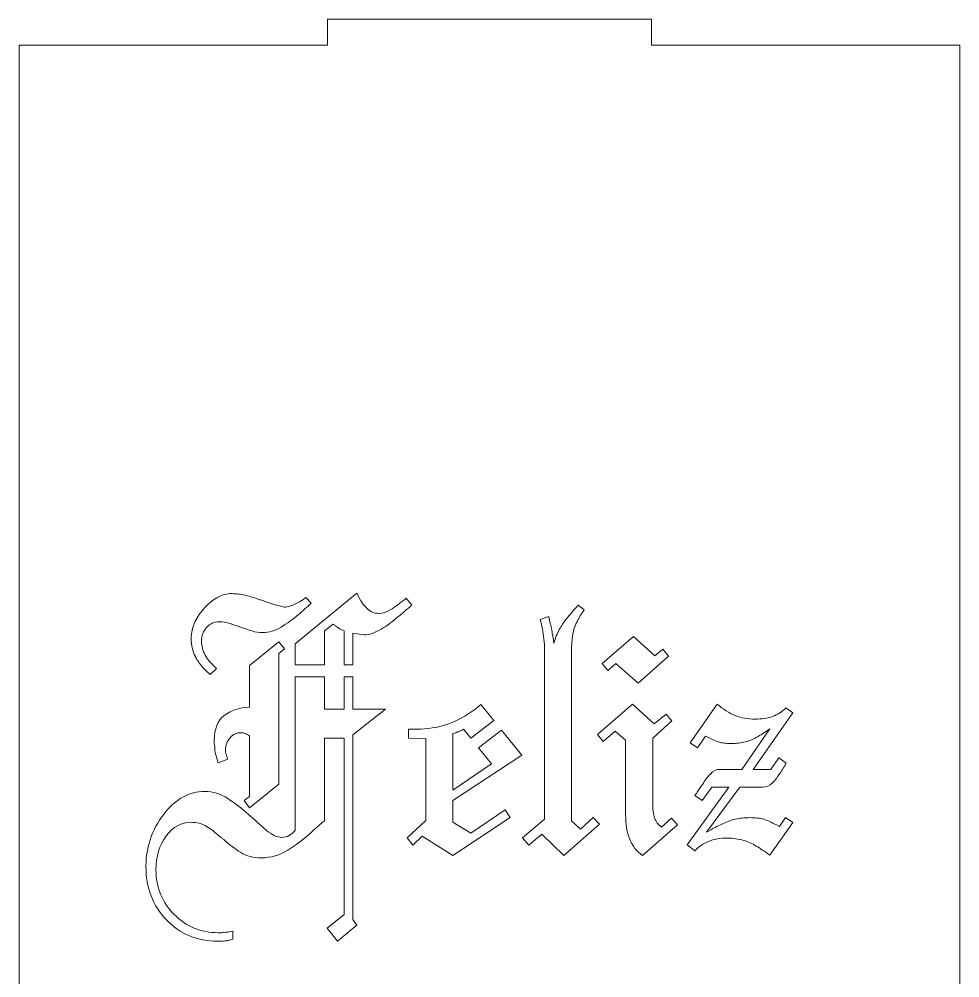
# Model space of a CAD drawing. Header units: centimetres. Extents: x -198 to 198, y -41 to 41.
# Drawn here: x 175.71 to 186.51, y 9.36 to 20.36 of the extents above; entities that cross this region are included whole.
import ezdxf

# ---------------------------------------------------------------- set-up
doc = ezdxf.new("R2010")
doc.units = ezdxf.units.CM
doc.header["$MEASUREMENT"] = 0
doc.layers.add('Camada 1', color=7, linetype='Continuous')

msp = doc.modelspace()

# ---------------------------------------------------------------- linework, layer by layer
at = {"layer": 'Camada 1', "color": 250, "lineweight": 9}
for points, knots in [([(175.71238, 20.0589), (175.71238, 20.0589), (175.71238, -1.34106), (175.71238, -1.34106), (175.71238, -1.34106), (175.71238, -1.34106), (179.25166, -1.34106), (179.25166, -1.34106), (179.25166, -1.34106), (179.25166, -1.34106), (179.25166, -1.64106), (179.25166, -1.64106), (179.25166, -1.64106), (179.25166, -1.64106), (182.96594, -1.64106), (182.96594, -1.64106), (182.96594, -1.64106), (182.96594, -1.64106), (182.96594, -1.34106), (182.96594, -1.34106), (182.96594, -1.34106), (182.96594, -1.34106), (186.50522, -1.34106), (186.50522, -1.34106), (186.50522, -1.34106), (186.50522, -1.34106), (186.50522, 20.0589), (186.50522, 20.0589), (186.50522, 20.0589), (186.50522, 20.0589), (182.96594, 20.0589), (182.96594, 20.0589), (182.96594, 20.0589), (182.96594, 20.0589), (182.96594, 20.3589), (182.96594, 20.3589), (182.96594, 20.3589), (182.96594, 20.3589), (179.25166, 20.3589), (179.25166, 20.3589), (179.25166, 20.3589), (179.25166, 20.3589), (179.25166, 20.0589), (179.25166, 20.0589), (179.25166, 20.0589), (179.25166, 20.0589), (175.71238, 20.0589), (175.71238, 20.0589)], [0, 0, 0, 0, 0.07692308, 0.07692308, 0.07692308, 0.07692308, 0.15384615, 0.15384615, 0.15384615, 0.15384615, 0.23076923, 0.23076923, 0.23076923, 0.23076923, 0.30769231, 0.30769231, 0.30769231, 0.30769231, 0.38461538, 0.38461538, 0.38461538, 0.38461538, 0.46153846, 0.46153846, 0.46153846, 0.46153846, 0.53846154, 0.53846154, 0.53846154, 0.53846154, 0.61538462, 0.61538462, 0.61538462, 0.61538462, 0.69230769, 0.69230769, 0.69230769, 0.69230769, 0.76923077, 0.76923077, 0.76923077, 0.76923077, 0.84615385, 0.84615385, 0.84615385, 0.84615385, 1, 1, 1, 1]), ([(177.90256, 12.841), (177.86415, 12.87349), (177.83092, 12.90674), (177.80284, 12.94072), (177.80284, 12.94072), (177.77478, 12.97467), (177.75188, 13.0094), (177.73416, 13.04485), (177.73416, 13.04485), (177.71643, 13.07736), (177.70388, 13.1106), (177.6965, 13.14458), (177.6965, 13.14458), (177.68911, 13.17853), (177.68541, 13.21324), (177.68541, 13.2487), (177.68541, 13.2487), (177.68541, 13.25462), (177.68541, 13.26052), (177.68541, 13.26642), (177.68541, 13.26642), (177.68541, 13.27234), (177.68541, 13.27824), (177.68541, 13.28415), (177.68541, 13.28415), (177.69724, 13.39938), (177.74819, 13.50647), (177.83831, 13.60544), (177.83831, 13.60544), (177.92842, 13.70441), (178.02516, 13.75833), (178.12856, 13.7672), (178.12856, 13.7672), (178.13448, 13.7672), (178.13964, 13.7672), (178.14408, 13.7672), (178.14408, 13.7672), (178.1485, 13.7672), (178.1522, 13.7672), (178.15515, 13.7672), (178.15515, 13.7672), (178.20538, 13.7672), (178.25708, 13.76055), (178.31025, 13.74726), (178.31025, 13.74726), (178.36344, 13.73397), (178.41809, 13.71696), (178.47423, 13.69629), (178.47423, 13.69629), (178.48013, 13.69629), (178.48679, 13.69481), (178.49416, 13.69187), (178.49416, 13.69187), (178.50156, 13.68891), (178.50968, 13.68594), (178.51853, 13.68301), (178.51853, 13.68301), (178.55695, 13.66822), (178.5961, 13.65493), (178.63598, 13.6431), (178.63598, 13.6431), (178.67586, 13.6313), (178.71501, 13.62095), (178.75343, 13.61209), (178.75343, 13.61209), (178.77409, 13.61209), (178.7992, 13.61726), (178.82875, 13.6276), (178.82875, 13.6276), (178.8583, 13.63795), (178.88931, 13.65196), (178.92182, 13.66969), (178.92182, 13.66969), (178.93363, 13.67561), (178.94692, 13.68373), (178.96171, 13.69409), (178.96171, 13.69409), (178.97646, 13.70441), (178.98976, 13.71402), (179.00158, 13.72288), (179.00158, 13.72288), (179.00158, 13.72288), (179.06362, 13.6564), (179.06362, 13.6564), (179.06362, 13.6564), (179.03999, 13.63573), (179.01563, 13.6143), (178.99051, 13.59215), (178.99051, 13.59215), (178.96539, 13.56999), (178.93955, 13.54709), (178.91297, 13.52347), (178.91297, 13.52347), (178.85091, 13.47323), (178.78592, 13.42671), (178.71795, 13.38386), (178.71795, 13.38386), (178.65002, 13.34103), (178.58059, 13.31962), (178.50968, 13.31962), (178.50968, 13.31962), (178.46536, 13.31962), (178.42252, 13.32626), (178.38117, 13.33956), (178.38117, 13.33956), (178.3398, 13.35285), (178.29845, 13.36686), (178.25708, 13.38166), (178.25708, 13.38166), (178.21572, 13.39641), (178.17436, 13.41046), (178.133, 13.42375), (178.133, 13.42375), (178.09164, 13.43704), (178.04881, 13.44369), (178.0045, 13.44369), (178.0045, 13.44369), (177.94836, 13.44369), (177.90109, 13.42228), (177.86267, 13.37943), (177.86267, 13.37943), (177.82427, 13.3366), (177.80508, 13.28564), (177.80508, 13.22654), (177.80508, 13.22654), (177.80508, 13.16744), (177.8191, 13.11207), (177.84718, 13.06035), (177.84718, 13.06035), (177.87522, 13.00865), (177.91882, 12.9577), (177.97789, 12.90747), (177.97789, 12.90747), (177.97789, 12.90747), (177.90256, 12.841), (177.90256, 12.841)], [0, 0, 0, 0, 0.02857143, 0.02857143, 0.02857143, 0.02857143, 0.05714286, 0.05714286, 0.05714286, 0.05714286, 0.08571429, 0.08571429, 0.08571429, 0.08571429, 0.11428571, 0.11428571, 0.11428571, 0.11428571, 0.14285714, 0.14285714, 0.14285714, 0.14285714, 0.17142857, 0.17142857, 0.17142857, 0.17142857, 0.2, 0.2, 0.2, 0.2, 0.22857143, 0.22857143, 0.22857143, 0.22857143, 0.25714286, 0.25714286, 0.25714286, 0.25714286, 0.28571429, 0.28571429, 0.28571429, 0.28571429, 0.31428571, 0.31428571, 0.31428571, 0.31428571, 0.34285714, 0.34285714, 0.34285714, 0.34285714, 0.37142857, 0.37142857, 0.37142857, 0.37142857, 0.4, 0.4, 0.4, 0.4, 0.42857143, 0.42857143, 0.42857143, 0.42857143, 0.45714286, 0.45714286, 0.45714286, 0.45714286, 0.48571429, 0.48571429, 0.48571429, 0.48571429, 0.51428571, 0.51428571, 0.51428571, 0.51428571, 0.54285714, 0.54285714, 0.54285714, 0.54285714, 0.57142857, 0.57142857, 0.57142857, 0.57142857, 0.6, 0.6, 0.6, 0.6, 0.62857143, 0.62857143, 0.62857143, 0.62857143, 0.65714286, 0.65714286, 0.65714286, 0.65714286, 0.68571429, 0.68571429, 0.68571429, 0.68571429, 0.71428571, 0.71428571, 0.71428571, 0.71428571, 0.74285714, 0.74285714, 0.74285714, 0.74285714, 0.77142857, 0.77142857, 0.77142857, 0.77142857, 0.8, 0.8, 0.8, 0.8, 0.82857143, 0.82857143, 0.82857143, 0.82857143, 0.85714286, 0.85714286, 0.85714286, 0.85714286, 0.88571429, 0.88571429, 0.88571429, 0.88571429, 0.91428571, 0.91428571, 0.91428571, 0.91428571, 0.94285714, 0.94285714, 0.94285714, 0.94285714, 1, 1, 1, 1]), ([(178.87749, 12.95092), (178.87749, 12.95092), (178.87749, 13.1911), (178.87749, 13.1911), (178.87749, 13.1911), (178.87749, 13.1911), (179.58655, 13.77163), (179.58655, 13.77163), (179.58655, 13.77163), (179.60723, 13.72732), (179.62717, 13.69112), (179.64637, 13.66305), (179.64637, 13.66305), (179.66558, 13.63499), (179.68405, 13.61355), (179.70178, 13.59879), (179.70178, 13.59879), (179.72246, 13.5781), (179.74387, 13.56334), (179.76602, 13.55448), (179.76602, 13.55448), (179.78818, 13.54562), (179.81255, 13.5412), (179.83916, 13.5412), (179.83916, 13.5412), (179.88347, 13.5412), (179.92481, 13.55299), (179.96323, 13.57664), (179.96323, 13.57664), (180.00163, 13.60027), (180.03858, 13.62537), (180.07402, 13.65196), (180.07402, 13.65196), (180.08878, 13.66379), (180.10283, 13.67487), (180.11612, 13.68522), (180.11612, 13.68522), (180.12942, 13.69554), (180.14195, 13.70516), (180.15377, 13.71402), (180.15377, 13.71402), (180.15377, 13.71402), (180.21584, 13.63424), (180.21584, 13.63424), (180.21584, 13.63424), (180.1922, 13.61355), (180.16561, 13.59067), (180.13605, 13.56557), (180.13605, 13.56557), (180.10651, 13.54045), (180.07549, 13.51461), (180.04301, 13.488), (180.04301, 13.488), (180.0164, 13.46437), (179.9876, 13.44147), (179.95658, 13.41931), (179.95658, 13.41931), (179.92556, 13.39716), (179.89527, 13.37722), (179.86574, 13.35949), (179.86574, 13.35949), (179.83027, 13.33881), (179.79632, 13.32256), (179.76381, 13.31075), (179.76381, 13.31075), (179.73132, 13.29893), (179.69882, 13.29301), (179.66633, 13.29301), (179.66633, 13.29301), (179.66633, 13.29301), (179.54224, 13.31519), (179.54224, 13.31519), (179.54224, 13.31519), (179.54224, 13.31519), (179.54224, 12.95092), (179.54224, 12.95092), (179.54224, 12.95092), (179.54224, 12.95092), (179.4403, 12.95092), (179.4403, 12.95092), (179.4403, 12.95092), (179.4403, 12.95092), (179.4403, 13.34177), (179.4403, 13.34177), (179.4403, 13.34177), (179.4285, 13.34471), (179.41814, 13.34842), (179.40929, 13.35285), (179.40929, 13.35285), (179.40042, 13.35728), (179.39156, 13.36244), (179.3827, 13.36836), (179.3827, 13.36836), (179.37973, 13.37131), (179.37752, 13.37354), (179.37605, 13.37501), (179.37605, 13.37501), (179.37459, 13.37648), (179.37236, 13.37722), (179.36941, 13.37722), (179.36941, 13.37722), (179.36054, 13.38313), (179.35242, 13.38904), (179.34503, 13.39494), (179.34503, 13.39494), (179.33764, 13.40085), (179.32803, 13.40824), (179.31623, 13.41711), (179.31623, 13.41711), (179.31623, 13.41711), (179.21429, 13.34177), (179.21429, 13.34177), (179.21429, 13.34177), (179.21429, 13.34177), (179.21429, 12.95092), (179.21429, 12.95092), (179.21429, 12.95092), (179.21429, 12.95092), (178.87749, 12.95092), (178.87749, 12.95092)], [0, 0, 0, 0, 0.03225806, 0.03225806, 0.03225806, 0.03225806, 0.06451613, 0.06451613, 0.06451613, 0.06451613, 0.09677419, 0.09677419, 0.09677419, 0.09677419, 0.12903226, 0.12903226, 0.12903226, 0.12903226, 0.16129032, 0.16129032, 0.16129032, 0.16129032, 0.19354839, 0.19354839, 0.19354839, 0.19354839, 0.22580645, 0.22580645, 0.22580645, 0.22580645, 0.25806452, 0.25806452, 0.25806452, 0.25806452, 0.29032258, 0.29032258, 0.29032258, 0.29032258, 0.32258065, 0.32258065, 0.32258065, 0.32258065, 0.35483871, 0.35483871, 0.35483871, 0.35483871, 0.38709677, 0.38709677, 0.38709677, 0.38709677, 0.41935484, 0.41935484, 0.41935484, 0.41935484, 0.4516129, 0.4516129, 0.4516129, 0.4516129, 0.48387097, 0.48387097, 0.48387097, 0.48387097, 0.51612903, 0.51612903, 0.51612903, 0.51612903, 0.5483871, 0.5483871, 0.5483871, 0.5483871, 0.58064516, 0.58064516, 0.58064516, 0.58064516, 0.61290323, 0.61290323, 0.61290323, 0.61290323, 0.64516129, 0.64516129, 0.64516129, 0.64516129, 0.67741935, 0.67741935, 0.67741935, 0.67741935, 0.70967742, 0.70967742, 0.70967742, 0.70967742, 0.74193548, 0.74193548, 0.74193548, 0.74193548, 0.77419355, 0.77419355, 0.77419355, 0.77419355, 0.80645161, 0.80645161, 0.80645161, 0.80645161, 0.83870968, 0.83870968, 0.83870968, 0.83870968, 0.87096774, 0.87096774, 0.87096774, 0.87096774, 0.90322581, 0.90322581, 0.90322581, 0.90322581, 0.93548387, 0.93548387, 0.93548387, 0.93548387, 1, 1, 1, 1]), ([(181.55859, 10.88225), (181.55859, 10.88225), (181.48767, 10.96647), (181.48767, 10.96647), (181.48767, 10.96647), (181.48767, 10.96647), (181.74029, 11.17918), (181.74029, 11.17918), (181.74029, 11.17918), (181.74029, 11.17918), (181.74029, 13.14235), (181.74029, 13.14235), (181.74029, 13.14235), (181.74029, 13.15712), (181.73954, 13.17409), (181.73807, 13.19331), (181.73807, 13.19331), (181.73659, 13.2125), (181.73436, 13.23097), (181.73142, 13.2487), (181.73142, 13.2487), (181.72847, 13.28711), (181.72328, 13.32477), (181.71591, 13.36171), (181.71591, 13.36171), (181.70852, 13.39863), (181.70038, 13.43483), (181.69152, 13.47028), (181.69152, 13.47028), (181.69152, 13.47028), (181.78903, 13.50575), (181.78903, 13.50575), (181.78903, 13.50575), (181.79493, 13.47323), (181.80086, 13.44665), (181.80676, 13.42596), (181.80676, 13.42596), (181.81265, 13.40527), (181.81708, 13.38461), (181.82004, 13.36393), (181.82004, 13.36393), (181.823, 13.35507), (181.82523, 13.34471), (181.82669, 13.33291), (181.82669, 13.33291), (181.82816, 13.32109), (181.83037, 13.30926), (181.83334, 13.29744), (181.83334, 13.29744), (181.8363, 13.28268), (181.83851, 13.26792), (181.83998, 13.25313), (181.83998, 13.25313), (181.84147, 13.23836), (181.84369, 13.22064), (181.84663, 13.19996), (181.84663, 13.19996), (181.85549, 13.22951), (181.8651, 13.25684), (181.87543, 13.28193), (181.87543, 13.28193), (181.88579, 13.30704), (181.89686, 13.33142), (181.90868, 13.35507), (181.90868, 13.35507), (181.93231, 13.39641), (181.96112, 13.43853), (181.99509, 13.48135), (181.99509, 13.48135), (182.02907, 13.52419), (182.07264, 13.57518), (182.12583, 13.63424), (182.12583, 13.63424), (182.12583, 13.63424), (182.19673, 13.58107), (182.19673, 13.58107), (182.19673, 13.58107), (182.17901, 13.55745), (182.16349, 13.53527), (182.1502, 13.51461), (182.1502, 13.51461), (182.13691, 13.49392), (182.12583, 13.47323), (182.11697, 13.45255), (182.11697, 13.45255), (182.09038, 13.40527), (182.07264, 13.35507), (182.06377, 13.30187), (182.06377, 13.30187), (182.05491, 13.2487), (182.05047, 13.18224), (182.05047, 13.10245), (182.05047, 13.10245), (182.05047, 13.10245), (182.05047, 11.16146), (182.05047, 11.16146), (182.05047, 11.16146), (182.05047, 11.16146), (182.15242, 11.06395), (182.15242, 11.06395), (182.15242, 11.06395), (182.15242, 11.06395), (182.29866, 11.1969), (182.29866, 11.1969), (182.29866, 11.1969), (182.29866, 11.1969), (182.36956, 11.12157), (182.36956, 11.12157), (182.36956, 11.12157), (182.36956, 11.12157), (181.96185, 10.76261), (181.96185, 10.76261), (181.96185, 10.76261), (181.96185, 10.76261), (181.70925, 11.00634), (181.70925, 11.00634), (181.70925, 11.00634), (181.70925, 11.00634), (181.55859, 10.88225), (181.55859, 10.88225)], [0, 0, 0, 0, 0.03225806, 0.03225806, 0.03225806, 0.03225806, 0.06451613, 0.06451613, 0.06451613, 0.06451613, 0.09677419, 0.09677419, 0.09677419, 0.09677419, 0.12903226, 0.12903226, 0.12903226, 0.12903226, 0.16129032, 0.16129032, 0.16129032, 0.16129032, 0.19354839, 0.19354839, 0.19354839, 0.19354839, 0.22580645, 0.22580645, 0.22580645, 0.22580645, 0.25806452, 0.25806452, 0.25806452, 0.25806452, 0.29032258, 0.29032258, 0.29032258, 0.29032258, 0.32258065, 0.32258065, 0.32258065, 0.32258065, 0.35483871, 0.35483871, 0.35483871, 0.35483871, 0.38709677, 0.38709677, 0.38709677, 0.38709677, 0.41935484, 0.41935484, 0.41935484, 0.41935484, 0.4516129, 0.4516129, 0.4516129, 0.4516129, 0.48387097, 0.48387097, 0.48387097, 0.48387097, 0.51612903, 0.51612903, 0.51612903, 0.51612903, 0.5483871, 0.5483871, 0.5483871, 0.5483871, 0.58064516, 0.58064516, 0.58064516, 0.58064516, 0.61290323, 0.61290323, 0.61290323, 0.61290323, 0.64516129, 0.64516129, 0.64516129, 0.64516129, 0.67741935, 0.67741935, 0.67741935, 0.67741935, 0.70967742, 0.70967742, 0.70967742, 0.70967742, 0.74193548, 0.74193548, 0.74193548, 0.74193548, 0.77419355, 0.77419355, 0.77419355, 0.77419355, 0.80645161, 0.80645161, 0.80645161, 0.80645161, 0.83870968, 0.83870968, 0.83870968, 0.83870968, 0.87096774, 0.87096774, 0.87096774, 0.87096774, 0.90322581, 0.90322581, 0.90322581, 0.90322581, 0.93548387, 0.93548387, 0.93548387, 0.93548387, 1, 1, 1, 1]), ([(178.29252, 11.39189), (178.29252, 11.39189), (178.35457, 11.44063), (178.35457, 11.44063), (178.35457, 11.44063), (178.35457, 11.44063), (178.35457, 12.13639), (178.35457, 12.13639), (178.35457, 12.13639), (178.3457, 12.1423), (178.33759, 12.14746), (178.3302, 12.1519), (178.3302, 12.1519), (178.32283, 12.15633), (178.31469, 12.16003), (178.30582, 12.16298), (178.30582, 12.16298), (178.29697, 12.16593), (178.28885, 12.16815), (178.28145, 12.16963), (178.28145, 12.16963), (178.27406, 12.17111), (178.26594, 12.17183), (178.25708, 12.17183), (178.25708, 12.17183), (178.20981, 12.17183), (178.16844, 12.15264), (178.133, 12.11423), (178.133, 12.11423), (178.09755, 12.07582), (178.07982, 12.02855), (178.07982, 11.97241), (178.07982, 11.97241), (178.07982, 11.96651), (178.07982, 11.96062), (178.07982, 11.95469), (178.07982, 11.95469), (178.07982, 11.94879), (178.08128, 11.94287), (178.08426, 11.93697), (178.08426, 11.93697), (178.08426, 11.92811), (178.08646, 11.91777), (178.0909, 11.90595), (178.0909, 11.90595), (178.09533, 11.89412), (178.10051, 11.88084), (178.1064, 11.86607), (178.1064, 11.86607), (178.1064, 11.86607), (177.99564, 11.82618), (177.99564, 11.82618), (177.99564, 11.82618), (177.98381, 11.86458), (177.97419, 11.89857), (177.96681, 11.92811), (177.96681, 11.92811), (177.95944, 11.95764), (177.95573, 11.98571), (177.95573, 12.01229), (177.95573, 12.01229), (177.9528, 12.02412), (177.9513, 12.03594), (177.9513, 12.04777), (177.9513, 12.04777), (177.9513, 12.05956), (177.9513, 12.07138), (177.9513, 12.08322), (177.9513, 12.08322), (177.9513, 12.21617), (177.98899, 12.31143), (178.06431, 12.36904), (178.06431, 12.36904), (178.13964, 12.42667), (178.2364, 12.45842), (178.35457, 12.46432), (178.35457, 12.46432), (178.35457, 12.46432), (178.35457, 12.94294), (178.35457, 12.94294), (178.35457, 12.94294), (178.35457, 12.94294), (178.69137, 13.21324), (178.69137, 13.21324), (178.69137, 13.21324), (178.69137, 13.21324), (178.75785, 13.13349), (178.75785, 13.13349), (178.75785, 13.13349), (178.75785, 13.13349), (178.69137, 13.08029), (178.69137, 13.08029), (178.69137, 13.08029), (178.69137, 13.08029), (178.69137, 11.58244), (178.69137, 11.58244), (178.69137, 11.58244), (178.69137, 11.58244), (178.35457, 11.3077), (178.35457, 11.3077), (178.35457, 11.3077), (178.35457, 11.3077), (178.29252, 11.39189), (178.29252, 11.39189)], [0, 0, 0, 0, 0.03703704, 0.03703704, 0.03703704, 0.03703704, 0.07407407, 0.07407407, 0.07407407, 0.07407407, 0.11111111, 0.11111111, 0.11111111, 0.11111111, 0.14814815, 0.14814815, 0.14814815, 0.14814815, 0.18518519, 0.18518519, 0.18518519, 0.18518519, 0.22222222, 0.22222222, 0.22222222, 0.22222222, 0.25925926, 0.25925926, 0.25925926, 0.25925926, 0.2962963, 0.2962963, 0.2962963, 0.2962963, 0.33333333, 0.33333333, 0.33333333, 0.33333333, 0.37037037, 0.37037037, 0.37037037, 0.37037037, 0.40740741, 0.40740741, 0.40740741, 0.40740741, 0.44444444, 0.44444444, 0.44444444, 0.44444444, 0.48148148, 0.48148148, 0.48148148, 0.48148148, 0.51851852, 0.51851852, 0.51851852, 0.51851852, 0.55555556, 0.55555556, 0.55555556, 0.55555556, 0.59259259, 0.59259259, 0.59259259, 0.59259259, 0.62962963, 0.62962963, 0.62962963, 0.62962963, 0.66666667, 0.66666667, 0.66666667, 0.66666667, 0.7037037, 0.7037037, 0.7037037, 0.7037037, 0.74074074, 0.74074074, 0.74074074, 0.74074074, 0.77777778, 0.77777778, 0.77777778, 0.77777778, 0.81481481, 0.81481481, 0.81481481, 0.81481481, 0.85185185, 0.85185185, 0.85185185, 0.85185185, 0.88888889, 0.88888889, 0.88888889, 0.88888889, 0.92592593, 0.92592593, 0.92592593, 0.92592593, 1, 1, 1, 1]), ([(182.8127, 12.73907), (182.8127, 12.73907), (182.56011, 12.96509), (182.56011, 12.96509), (182.56011, 12.96509), (182.56011, 12.96509), (182.46707, 12.88531), (182.46707, 12.88531), (182.46707, 12.88531), (182.46707, 12.88531), (182.40057, 12.96509), (182.40057, 12.96509), (182.40057, 12.96509), (182.40057, 12.96509), (182.75953, 13.27529), (182.75953, 13.27529), (182.75953, 13.27529), (182.75953, 13.27529), (183.00769, 13.0537), (183.00769, 13.0537), (183.00769, 13.0537), (183.00769, 13.0537), (183.09633, 13.12907), (183.09633, 13.12907), (183.09633, 13.12907), (183.09633, 13.12907), (183.1628, 13.04928), (183.1628, 13.04928), (183.1628, 13.04928), (183.1628, 13.04928), (182.8127, 12.73907), (182.8127, 12.73907)], [0, 0, 0, 0, 0.11111111, 0.11111111, 0.11111111, 0.11111111, 0.22222222, 0.22222222, 0.22222222, 0.22222222, 0.33333333, 0.33333333, 0.33333333, 0.33333333, 0.44444444, 0.44444444, 0.44444444, 0.44444444, 0.55555556, 0.55555556, 0.55555556, 0.55555556, 0.66666667, 0.66666667, 0.66666667, 0.66666667, 0.77777778, 0.77777778, 0.77777778, 0.77777778, 1, 1, 1, 1]), ([(178.16401, 9.80098), (178.14629, 9.79505), (178.13006, 9.79062), (178.11527, 9.78765), (178.11527, 9.78765), (178.10051, 9.78472), (178.08573, 9.78323), (178.07096, 9.78323), (178.07096, 9.78323), (178.05914, 9.78029), (178.04658, 9.77879), (178.03329, 9.77879), (178.03329, 9.77879), (178.02, 9.77879), (178.00597, 9.77879), (177.9912, 9.77879), (177.9912, 9.77879), (177.75484, 9.77879), (177.55839, 9.86079), (177.40179, 10.02476), (177.40179, 10.02476), (177.24521, 10.18873), (177.16692, 10.3933), (177.16692, 10.63852), (177.16692, 10.63852), (177.16692, 10.8601), (177.23488, 11.05879), (177.37077, 11.23456), (177.37077, 11.23456), (177.50669, 11.41035), (177.66326, 11.49825), (177.84052, 11.49825), (177.84052, 11.49825), (177.93507, 11.49825), (178.02369, 11.47092), (178.1064, 11.41625), (178.1064, 11.41625), (178.18913, 11.36162), (178.26742, 11.30178), (178.34127, 11.23677), (178.34127, 11.23677), (178.41513, 11.16884), (178.48383, 11.10754), (178.54736, 11.05287), (178.54736, 11.05287), (178.61086, 10.99822), (178.6707, 10.97089), (178.72685, 10.97089), (178.72685, 10.97089), (178.75636, 10.97089), (178.78369, 10.97754), (178.80881, 10.99083), (178.80881, 10.99083), (178.83393, 11.00413), (178.85683, 11.02407), (178.87749, 11.05066), (178.87749, 11.05066), (178.87749, 11.05066), (178.87749, 12.81098), (178.87749, 12.81098), (178.87749, 12.81098), (178.87749, 12.81098), (179.21429, 12.81098), (179.21429, 12.81098), (179.21429, 12.81098), (179.21429, 12.81098), (179.21429, 12.44217), (179.21429, 12.44217), (179.21429, 12.44217), (179.21429, 12.44217), (179.4403, 12.44217), (179.4403, 12.44217), (179.4403, 12.44217), (179.4403, 12.44217), (179.4403, 12.81098), (179.4403, 12.81098), (179.4403, 12.81098), (179.4403, 12.81098), (179.54224, 12.81098), (179.54224, 12.81098), (179.54224, 12.81098), (179.54224, 12.81098), (179.54224, 12.44217), (179.54224, 12.44217), (179.54224, 12.44217), (179.54224, 12.44217), (179.91448, 12.44217), (179.91448, 12.44217), (179.91448, 12.44217), (179.91448, 12.44217), (179.54224, 12.14525), (179.54224, 12.14525), (179.54224, 12.14525), (179.54224, 12.14525), (179.54224, 10.02698), (179.54224, 10.02698), (179.54224, 10.02698), (179.54224, 10.02698), (179.58655, 9.96493), (179.58655, 9.96493), (179.58655, 9.96493), (179.58655, 9.96493), (179.36497, 9.77879), (179.36497, 9.77879), (179.36497, 9.77879), (179.36497, 9.77879), (179.24532, 9.92948), (179.24532, 9.92948), (179.24532, 9.92948), (179.24532, 9.92948), (179.4403, 10.08458), (179.4403, 10.08458), (179.4403, 10.08458), (179.4403, 10.08458), (179.4403, 12.10981), (179.4403, 12.10981), (179.4403, 12.10981), (179.4403, 12.10981), (179.21429, 12.10981), (179.21429, 12.10981), (179.21429, 12.10981), (179.21429, 12.10981), (179.21429, 11.16146), (179.21429, 11.16146), (179.21429, 11.16146), (179.1877, 11.1378), (179.16187, 11.11492), (179.13675, 11.09274), (179.13675, 11.09274), (179.11164, 11.0706), (179.08578, 11.04772), (179.05919, 11.02407), (179.05919, 11.02407), (178.97646, 10.95022), (178.88856, 10.88375), (178.79552, 10.82465), (178.79552, 10.82465), (178.70245, 10.76556), (178.59978, 10.73603), (178.48752, 10.73603), (178.48752, 10.73603), (178.39889, 10.73603), (178.32134, 10.75669), (178.25487, 10.79806), (178.25487, 10.79806), (178.1884, 10.83941), (178.12562, 10.88668), (178.06653, 10.93988), (178.06653, 10.93988), (178.05767, 10.94577), (178.04881, 10.95242), (178.03994, 10.95982), (178.03994, 10.95982), (178.03109, 10.96719), (178.02073, 10.97533), (178.00892, 10.98419), (178.00892, 10.98419), (177.96166, 11.0285), (177.91217, 11.06616), (177.86047, 11.0972), (177.86047, 11.0972), (177.80876, 11.12822), (177.75041, 11.14373), (177.68541, 11.14373), (177.68541, 11.14373), (177.57315, 11.14373), (177.47786, 11.09128), (177.39957, 10.9864), (177.39957, 10.9864), (177.32128, 10.88153), (177.28215, 10.75226), (177.28215, 10.59865), (177.28215, 10.59865), (177.28215, 10.39773), (177.35157, 10.22712), (177.49043, 10.08679), (177.49043, 10.08679), (177.62928, 9.94647), (177.79768, 9.8763), (177.99564, 9.8763), (177.99564, 9.8763), (178.00153, 9.8763), (178.00818, 9.8763), (178.01557, 9.8763), (178.01557, 9.8763), (178.02294, 9.8763), (178.02959, 9.8763), (178.03551, 9.8763), (178.03551, 9.8763), (178.05323, 9.87926), (178.07243, 9.88148), (178.09311, 9.88295), (178.09311, 9.88295), (178.1138, 9.88442), (178.13743, 9.88813), (178.16401, 9.89403), (178.16401, 9.89403), (178.16401, 9.89403), (178.16401, 9.80098), (178.16401, 9.80098)], [0, 0, 0, 0, 0.01960784, 0.01960784, 0.01960784, 0.01960784, 0.03921569, 0.03921569, 0.03921569, 0.03921569, 0.05882353, 0.05882353, 0.05882353, 0.05882353, 0.07843137, 0.07843137, 0.07843137, 0.07843137, 0.09803922, 0.09803922, 0.09803922, 0.09803922, 0.11764706, 0.11764706, 0.11764706, 0.11764706, 0.1372549, 0.1372549, 0.1372549, 0.1372549, 0.15686275, 0.15686275, 0.15686275, 0.15686275, 0.17647059, 0.17647059, 0.17647059, 0.17647059, 0.19607843, 0.19607843, 0.19607843, 0.19607843, 0.21568627, 0.21568627, 0.21568627, 0.21568627, 0.23529412, 0.23529412, 0.23529412, 0.23529412, 0.25490196, 0.25490196, 0.25490196, 0.25490196, 0.2745098, 0.2745098, 0.2745098, 0.2745098, 0.29411765, 0.29411765, 0.29411765, 0.29411765, 0.31372549, 0.31372549, 0.31372549, 0.31372549, 0.33333333, 0.33333333, 0.33333333, 0.33333333, 0.35294118, 0.35294118, 0.35294118, 0.35294118, 0.37254902, 0.37254902, 0.37254902, 0.37254902, 0.39215686, 0.39215686, 0.39215686, 0.39215686, 0.41176471, 0.41176471, 0.41176471, 0.41176471, 0.43137255, 0.43137255, 0.43137255, 0.43137255, 0.45098039, 0.45098039, 0.45098039, 0.45098039, 0.47058824, 0.47058824, 0.47058824, 0.47058824, 0.49019608, 0.49019608, 0.49019608, 0.49019608, 0.50980392, 0.50980392, 0.50980392, 0.50980392, 0.52941176, 0.52941176, 0.52941176, 0.52941176, 0.54901961, 0.54901961, 0.54901961, 0.54901961, 0.56862745, 0.56862745, 0.56862745, 0.56862745, 0.58823529, 0.58823529, 0.58823529, 0.58823529, 0.60784314, 0.60784314, 0.60784314, 0.60784314, 0.62745098, 0.62745098, 0.62745098, 0.62745098, 0.64705882, 0.64705882, 0.64705882, 0.64705882, 0.66666667, 0.66666667, 0.66666667, 0.66666667, 0.68627451, 0.68627451, 0.68627451, 0.68627451, 0.70588235, 0.70588235, 0.70588235, 0.70588235, 0.7254902, 0.7254902, 0.7254902, 0.7254902, 0.74509804, 0.74509804, 0.74509804, 0.74509804, 0.76470588, 0.76470588, 0.76470588, 0.76470588, 0.78431373, 0.78431373, 0.78431373, 0.78431373, 0.80392157, 0.80392157, 0.80392157, 0.80392157, 0.82352941, 0.82352941, 0.82352941, 0.82352941, 0.84313725, 0.84313725, 0.84313725, 0.84313725, 0.8627451, 0.8627451, 0.8627451, 0.8627451, 0.88235294, 0.88235294, 0.88235294, 0.88235294, 0.90196078, 0.90196078, 0.90196078, 0.90196078, 0.92156863, 0.92156863, 0.92156863, 0.92156863, 0.94117647, 0.94117647, 0.94117647, 0.94117647, 0.96078431, 0.96078431, 0.96078431, 0.96078431, 1, 1, 1, 1]), ([(180.22913, 10.88225), (180.22913, 10.88225), (180.16267, 10.96647), (180.16267, 10.96647), (180.16267, 10.96647), (180.16267, 10.96647), (180.37981, 11.16588), (180.37981, 11.16588), (180.37981, 11.16588), (180.37981, 11.16588), (180.37981, 12.10536), (180.37981, 12.10536), (180.37981, 12.10536), (180.37981, 12.10536), (180.29117, 12.10094), (180.29117, 12.10094), (180.29117, 12.10094), (180.29117, 12.10094), (180.18039, 12.10981), (180.18039, 12.10981), (180.18039, 12.10981), (180.18039, 12.10981), (180.18039, 12.21173), (180.18039, 12.21173), (180.18039, 12.21173), (180.31039, 12.20878), (180.42633, 12.21838), (180.52828, 12.24054), (180.52828, 12.24054), (180.63018, 12.26269), (180.7299, 12.30332), (180.82739, 12.3624), (180.82739, 12.3624), (180.85693, 12.38012), (180.88721, 12.40008), (180.91824, 12.42223), (180.91824, 12.42223), (180.94926, 12.44439), (180.97953, 12.46876), (181.00908, 12.49534), (181.00908, 12.49534), (181.00908, 12.49534), (181.15924, 12.30978), (181.15924, 12.30978), (181.15924, 12.30978), (181.15924, 12.30978), (180.89369, 12.10814), (180.89369, 12.10814), (180.89369, 12.10814), (180.89369, 12.10814), (180.80966, 12.21173), (180.80966, 12.21173), (180.80966, 12.21173), (180.79784, 12.20287), (180.78751, 12.19695), (180.77864, 12.19398), (180.77864, 12.19398), (180.76978, 12.19105), (180.76239, 12.18809), (180.75649, 12.18512), (180.75649, 12.18512), (180.75353, 12.18512), (180.75131, 12.1844), (180.74984, 12.18291), (180.74984, 12.18291), (180.74835, 12.18144), (180.74614, 12.1807), (180.74319, 12.1807), (180.74319, 12.1807), (180.73727, 12.17775), (180.7299, 12.1748), (180.72104, 12.17183), (180.72104, 12.17183), (180.71218, 12.1689), (180.70183, 12.16593), (180.68999, 12.16298), (180.68999, 12.16298), (180.68999, 12.16298), (180.68999, 11.51155), (180.68999, 11.51155), (180.68999, 11.51155), (180.68999, 11.51155), (181.13317, 11.81288), (181.13317, 11.81288), (181.13317, 11.81288), (181.13317, 11.81288), (180.98187, 11.99944), (180.98187, 11.99944), (180.98187, 11.99944), (180.98187, 11.99944), (181.24728, 12.20097), (181.24728, 12.20097), (181.24728, 12.20097), (181.24728, 12.20097), (181.47883, 11.91482), (181.47883, 11.91482), (181.47883, 11.91482), (181.47883, 11.91482), (180.68999, 11.39189), (180.68999, 11.39189), (180.68999, 11.39189), (180.68999, 11.39189), (180.68999, 11.14373), (180.68999, 11.14373), (180.68999, 11.14373), (180.68999, 11.14373), (180.89387, 11.01964), (180.89387, 11.01964), (180.89387, 11.01964), (180.89387, 11.01964), (181.28828, 11.28555), (181.28828, 11.28555), (181.28828, 11.28555), (181.28828, 11.28555), (181.34588, 11.1969), (181.34588, 11.1969), (181.34588, 11.1969), (181.34588, 11.1969), (180.68999, 10.76261), (180.68999, 10.76261), (180.68999, 10.76261), (180.68999, 10.76261), (180.33548, 10.98419), (180.33548, 10.98419), (180.33548, 10.98419), (180.33548, 10.98419), (180.22913, 10.88225), (180.22913, 10.88225)], [0, 0, 0, 0, 0.03030303, 0.03030303, 0.03030303, 0.03030303, 0.06060606, 0.06060606, 0.06060606, 0.06060606, 0.09090909, 0.09090909, 0.09090909, 0.09090909, 0.12121212, 0.12121212, 0.12121212, 0.12121212, 0.15151515, 0.15151515, 0.15151515, 0.15151515, 0.18181818, 0.18181818, 0.18181818, 0.18181818, 0.21212121, 0.21212121, 0.21212121, 0.21212121, 0.24242424, 0.24242424, 0.24242424, 0.24242424, 0.27272727, 0.27272727, 0.27272727, 0.27272727, 0.3030303, 0.3030303, 0.3030303, 0.3030303, 0.33333333, 0.33333333, 0.33333333, 0.33333333, 0.36363636, 0.36363636, 0.36363636, 0.36363636, 0.39393939, 0.39393939, 0.39393939, 0.39393939, 0.42424242, 0.42424242, 0.42424242, 0.42424242, 0.45454545, 0.45454545, 0.45454545, 0.45454545, 0.48484848, 0.48484848, 0.48484848, 0.48484848, 0.51515152, 0.51515152, 0.51515152, 0.51515152, 0.54545455, 0.54545455, 0.54545455, 0.54545455, 0.57575758, 0.57575758, 0.57575758, 0.57575758, 0.60606061, 0.60606061, 0.60606061, 0.60606061, 0.63636364, 0.63636364, 0.63636364, 0.63636364, 0.66666667, 0.66666667, 0.66666667, 0.66666667, 0.6969697, 0.6969697, 0.6969697, 0.6969697, 0.72727273, 0.72727273, 0.72727273, 0.72727273, 0.75757576, 0.75757576, 0.75757576, 0.75757576, 0.78787879, 0.78787879, 0.78787879, 0.78787879, 0.81818182, 0.81818182, 0.81818182, 0.81818182, 0.84848485, 0.84848485, 0.84848485, 0.84848485, 0.87878788, 0.87878788, 0.87878788, 0.87878788, 0.90909091, 0.90909091, 0.90909091, 0.90909091, 0.93939394, 0.93939394, 0.93939394, 0.93939394, 1, 1, 1, 1]), ([(182.8659, 10.76261), (182.79793, 10.80989), (182.74846, 10.87192), (182.71743, 10.94875), (182.71743, 10.94875), (182.68642, 11.02553), (182.67091, 11.12008), (182.67091, 11.23235), (182.67091, 11.23235), (182.67091, 11.23235), (182.67091, 12.08764), (182.67091, 12.08764), (182.67091, 12.08764), (182.67091, 12.08764), (182.55124, 12.18956), (182.55124, 12.18956), (182.55124, 12.18956), (182.55124, 12.18956), (182.41387, 12.06992), (182.41387, 12.06992), (182.41387, 12.06992), (182.41387, 12.06992), (182.3474, 12.14968), (182.3474, 12.14968), (182.3474, 12.14968), (182.3474, 12.14968), (182.75067, 12.49977), (182.75067, 12.49977), (182.75067, 12.49977), (182.75067, 12.49977), (182.99882, 12.27377), (182.99882, 12.27377), (182.99882, 12.27377), (182.99882, 12.27377), (183.13621, 12.38454), (183.13621, 12.38454), (183.13621, 12.38454), (183.13621, 12.38454), (183.2027, 12.30922), (183.2027, 12.30922), (183.2027, 12.30922), (183.2027, 12.30922), (182.9811, 12.10981), (182.9811, 12.10981), (182.9811, 12.10981), (182.9811, 12.10981), (182.9811, 11.37417), (182.9811, 11.37417), (182.9811, 11.37417), (182.9811, 11.29441), (182.98849, 11.23384), (183.00326, 11.19246), (183.00326, 11.19246), (183.01804, 11.1511), (183.04463, 11.11565), (183.08304, 11.0861), (183.08304, 11.0861), (183.08304, 11.0861), (183.19825, 11.19246), (183.19825, 11.19246), (183.19825, 11.19246), (183.19825, 11.19246), (183.26474, 11.11271), (183.26474, 11.11271), (183.26474, 11.11271), (183.26474, 11.11271), (182.8659, 10.76261), (182.8659, 10.76261)], [0, 0, 0, 0, 0.05555556, 0.05555556, 0.05555556, 0.05555556, 0.11111111, 0.11111111, 0.11111111, 0.11111111, 0.16666667, 0.16666667, 0.16666667, 0.16666667, 0.22222222, 0.22222222, 0.22222222, 0.22222222, 0.27777778, 0.27777778, 0.27777778, 0.27777778, 0.33333333, 0.33333333, 0.33333333, 0.33333333, 0.38888889, 0.38888889, 0.38888889, 0.38888889, 0.44444444, 0.44444444, 0.44444444, 0.44444444, 0.5, 0.5, 0.5, 0.5, 0.55555556, 0.55555556, 0.55555556, 0.55555556, 0.61111111, 0.61111111, 0.61111111, 0.61111111, 0.66666667, 0.66666667, 0.66666667, 0.66666667, 0.72222222, 0.72222222, 0.72222222, 0.72222222, 0.77777778, 0.77777778, 0.77777778, 0.77777778, 0.83333333, 0.83333333, 0.83333333, 0.83333333, 0.88888889, 0.88888889, 0.88888889, 0.88888889, 1, 1, 1, 1]), ([(183.46415, 10.81578), (183.46415, 10.81578), (183.3755, 10.88668), (183.3755, 10.88668), (183.3755, 10.88668), (183.3755, 10.88668), (183.85413, 11.547), (183.85413, 11.547), (183.85413, 11.547), (183.85413, 11.547), (183.65913, 11.547), (183.65913, 11.547), (183.65913, 11.547), (183.65913, 11.547), (183.54834, 11.39189), (183.54834, 11.39189), (183.54834, 11.39189), (183.54834, 11.39189), (183.46415, 11.44949), (183.46415, 11.44949), (183.46415, 11.44949), (183.47595, 11.46427), (183.48927, 11.48347), (183.50404, 11.50711), (183.50404, 11.50711), (183.5188, 11.53074), (183.53504, 11.55439), (183.55276, 11.57801), (183.55276, 11.57801), (183.57935, 11.62232), (183.60966, 11.66223), (183.64363, 11.69768), (183.64363, 11.69768), (183.67761, 11.73312), (183.71231, 11.75085), (183.74776, 11.75085), (183.74776, 11.75085), (183.74776, 11.75085), (184.00481, 11.75085), (184.00481, 11.75085), (184.00481, 11.75085), (184.00481, 11.75085), (184.32385, 12.21617), (184.32385, 12.21617), (184.32385, 12.21617), (184.26772, 12.1748), (184.21751, 12.1423), (184.1732, 12.11866), (184.1732, 12.11866), (184.12887, 12.09504), (184.08603, 12.07729), (184.04468, 12.06549), (184.04468, 12.06549), (184.01809, 12.05956), (183.99223, 12.05514), (183.96712, 12.05219), (183.96712, 12.05219), (183.94202, 12.04924), (183.9147, 12.04777), (183.88514, 12.04777), (183.88514, 12.04777), (183.86152, 12.04777), (183.83934, 12.04849), (183.81868, 12.04998), (183.81868, 12.04998), (183.79799, 12.05145), (183.7773, 12.05514), (183.75663, 12.06106), (183.75663, 12.06106), (183.733, 12.06696), (183.70788, 12.07582), (183.68129, 12.08764), (183.68129, 12.08764), (183.65471, 12.09947), (183.62368, 12.11423), (183.58822, 12.13195), (183.58822, 12.13195), (183.58822, 12.13195), (183.49517, 11.999), (183.49517, 11.999), (183.49517, 11.999), (183.49517, 11.999), (183.41095, 12.05663), (183.41095, 12.05663), (183.41095, 12.05663), (183.41095, 12.05663), (183.72118, 12.49977), (183.72118, 12.49977), (183.72118, 12.49977), (183.78913, 12.44068), (183.85781, 12.39711), (183.92724, 12.36904), (183.92724, 12.36904), (183.99666, 12.34098), (184.07274, 12.32695), (184.15548, 12.32695), (184.15548, 12.32695), (184.23228, 12.32695), (184.29949, 12.3373), (184.35712, 12.35796), (184.35712, 12.35796), (184.41472, 12.37864), (184.46567, 12.41115), (184.50998, 12.45546), (184.50998, 12.45546), (184.50998, 12.45546), (184.58976, 12.39786), (184.58976, 12.39786), (184.58976, 12.39786), (184.58976, 12.39786), (184.13331, 11.75085), (184.13331, 11.75085), (184.13331, 11.75085), (184.13331, 11.75085), (184.33715, 11.75085), (184.33715, 11.75085), (184.33715, 11.75085), (184.33715, 11.75085), (184.43022, 11.8838), (184.43022, 11.8838), (184.43022, 11.8838), (184.43022, 11.8838), (184.51441, 11.82174), (184.51441, 11.82174), (184.51441, 11.82174), (184.50261, 11.80402), (184.49079, 11.78483), (184.47897, 11.76488), (184.47897, 11.76488), (184.46716, 11.7442), (184.45384, 11.72426), (184.43908, 11.70432), (184.43908, 11.70432), (184.41547, 11.66444), (184.38738, 11.62824), (184.3549, 11.59573), (184.3549, 11.59573), (184.32239, 11.56325), (184.28548, 11.547), (184.2441, 11.547), (184.2441, 11.547), (184.2441, 11.547), (183.98264, 11.547), (183.98264, 11.547), (183.98264, 11.547), (183.98264, 11.547), (183.59708, 11.0285), (183.59708, 11.0285), (183.59708, 11.0285), (183.668, 11.06912), (183.7293, 11.10089), (183.78099, 11.12601), (183.78099, 11.12601), (183.83269, 11.15038), (183.88218, 11.16811), (183.92944, 11.17992), (183.92944, 11.17992), (183.95604, 11.18508), (183.98264, 11.18951), (184.00923, 11.19246), (184.00923, 11.19246), (184.03581, 11.19544), (184.06388, 11.1969), (184.09343, 11.1969), (184.09343, 11.1969), (184.12594, 11.1969), (184.15548, 11.19544), (184.18206, 11.19246), (184.18206, 11.19246), (184.20865, 11.18951), (184.23377, 11.18508), (184.2574, 11.17918), (184.2574, 11.17918), (184.28398, 11.17031), (184.31132, 11.15924), (184.33939, 11.14594), (184.33939, 11.14594), (184.36744, 11.13265), (184.39921, 11.11565), (184.43466, 11.09499), (184.43466, 11.09499), (184.43466, 11.09499), (184.50556, 11.1969), (184.50556, 11.1969), (184.50556, 11.1969), (184.50556, 11.1969), (184.58976, 11.14076), (184.58976, 11.14076), (184.58976, 11.14076), (184.58976, 11.14076), (184.32385, 10.76705), (184.32385, 10.76705), (184.32385, 10.76705), (184.26772, 10.8084), (184.21605, 10.84312), (184.16877, 10.87118), (184.16877, 10.87118), (184.1215, 10.89925), (184.07423, 10.92066), (184.02696, 10.93545), (184.02696, 10.93545), (183.99741, 10.94431), (183.96712, 10.95095), (183.9361, 10.95539), (183.9361, 10.95539), (183.90508, 10.95982), (183.87332, 10.96203), (183.84083, 10.96203), (183.84083, 10.96203), (183.75811, 10.96203), (183.68573, 10.94947), (183.62368, 10.92437), (183.62368, 10.92437), (183.56163, 10.89925), (183.50846, 10.86306), (183.46415, 10.81578)], [0, 0, 0, 0, 0.01818182, 0.01818182, 0.01818182, 0.01818182, 0.03636364, 0.03636364, 0.03636364, 0.03636364, 0.05454545, 0.05454545, 0.05454545, 0.05454545, 0.07272727, 0.07272727, 0.07272727, 0.07272727, 0.09090909, 0.09090909, 0.09090909, 0.09090909, 0.10909091, 0.10909091, 0.10909091, 0.10909091, 0.12727273, 0.12727273, 0.12727273, 0.12727273, 0.14545455, 0.14545455, 0.14545455, 0.14545455, 0.16363636, 0.16363636, 0.16363636, 0.16363636, 0.18181818, 0.18181818, 0.18181818, 0.18181818, 0.2, 0.2, 0.2, 0.2, 0.21818182, 0.21818182, 0.21818182, 0.21818182, 0.23636364, 0.23636364, 0.23636364, 0.23636364, 0.25454545, 0.25454545, 0.25454545, 0.25454545, 0.27272727, 0.27272727, 0.27272727, 0.27272727, 0.29090909, 0.29090909, 0.29090909, 0.29090909, 0.30909091, 0.30909091, 0.30909091, 0.30909091, 0.32727273, 0.32727273, 0.32727273, 0.32727273, 0.34545455, 0.34545455, 0.34545455, 0.34545455, 0.36363636, 0.36363636, 0.36363636, 0.36363636, 0.38181818, 0.38181818, 0.38181818, 0.38181818, 0.4, 0.4, 0.4, 0.4, 0.41818182, 0.41818182, 0.41818182, 0.41818182, 0.43636364, 0.43636364, 0.43636364, 0.43636364, 0.45454545, 0.45454545, 0.45454545, 0.45454545, 0.47272727, 0.47272727, 0.47272727, 0.47272727, 0.49090909, 0.49090909, 0.49090909, 0.49090909, 0.50909091, 0.50909091, 0.50909091, 0.50909091, 0.52727273, 0.52727273, 0.52727273, 0.52727273, 0.54545455, 0.54545455, 0.54545455, 0.54545455, 0.56363636, 0.56363636, 0.56363636, 0.56363636, 0.58181818, 0.58181818, 0.58181818, 0.58181818, 0.6, 0.6, 0.6, 0.6, 0.61818182, 0.61818182, 0.61818182, 0.61818182, 0.63636364, 0.63636364, 0.63636364, 0.63636364, 0.65454545, 0.65454545, 0.65454545, 0.65454545, 0.67272727, 0.67272727, 0.67272727, 0.67272727, 0.69090909, 0.69090909, 0.69090909, 0.69090909, 0.70909091, 0.70909091, 0.70909091, 0.70909091, 0.72727273, 0.72727273, 0.72727273, 0.72727273, 0.74545455, 0.74545455, 0.74545455, 0.74545455, 0.76363636, 0.76363636, 0.76363636, 0.76363636, 0.78181818, 0.78181818, 0.78181818, 0.78181818, 0.8, 0.8, 0.8, 0.8, 0.81818182, 0.81818182, 0.81818182, 0.81818182, 0.83636364, 0.83636364, 0.83636364, 0.83636364, 0.85454545, 0.85454545, 0.85454545, 0.85454545, 0.87272727, 0.87272727, 0.87272727, 0.87272727, 0.89090909, 0.89090909, 0.89090909, 0.89090909, 0.90909091, 0.90909091, 0.90909091, 0.90909091, 0.92727273, 0.92727273, 0.92727273, 0.92727273, 0.94545455, 0.94545455, 0.94545455, 0.94545455, 0.96363636, 0.96363636, 0.96363636, 0.96363636, 1, 1, 1, 1])]:
    msp.add_open_spline(points, degree=3, knots=knots, dxfattribs=at)

doc.saveas('drawing.dxf')
